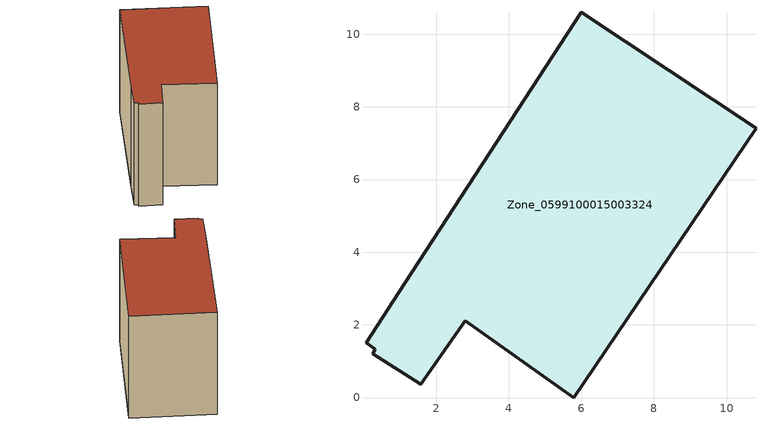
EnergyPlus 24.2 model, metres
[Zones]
Zone_0599100015003324
 floor ground (C_G): 1.58,0.37 0.25,1.21 0.33,1.32 0.09,1.5 1.14,3.15 5.99,10.6 10.81,7.41 5.79,0 2.8,2.11 z0.74
 wall outside (C_F): 10.81,7.41 5.99,10.6 1.14,3.15 0.09,1.5 0.33,1.32 0.25,1.21 1.58,0.37 2.8,2.11 5.79,0 10.81,7.41 z0.74:8.75
 roof outside (C_R): 1.14,3.15 0.09,1.5 0.33,1.32 0.25,1.21 1.58,0.37 2.8,2.11 5.79,0 10.81,7.41 5.99,10.6 z8.75
[BUILDING]
Pand.0599100015003324: North Axis=0; Terrain=City; Loads Convergence Tolerance Value=0.04; Temperature Convergence Tolerance Value=0.4; Solar Distribution=FullExterior; Maximum Number of Warmup Days=25; Minimum Number of Warmup Days=1
[Site:Location]
Rotterdam.The.Hague.AP_ZH_NLD Design_Conditions: Latitude=51.96; Longitude=4.45; Time Zone=1; Elevation=-4.5
[SITE:GROUNDTEMPERATURE:BUILDINGSURFACE]
18, 18, 18, 18, 18, 18, 18, 18, 18, 18, 18, 18
[MATERIAL] Thermal Absorptance=0.9; Solar Absorptance=0.7; Visible Absorptance=0.7
Name | Roughness | Thickness | Conductivity | Density | Specific Heat
G.TI.1965-1974 | MediumSmooth | 0.15 | 0.882353 | 540 | 1210
F.TI.1965-1974 | Rough | 0.3 | 0.697674 | 1920 | 840
R.TI.1965-1974 | MediumRough | 0.2 | 0.232558 | 1500 | 1000
[CONSTRUCTION]
C_G: G.TI.1965-1974
C_F: F.TI.1965-1974
C_R: R.TI.1965-1974
[ZONE]
Zone_0599100015003324: Type=1; Multiplier=1; Ceiling Height=Autocalculate; Volume=Autocalculate; Floor Area=autocalculate; Part of Total Floor Area=Yes
[ZONEINFILTRATION:DESIGNFLOWRATE]
Infil_Zone_0599100015003324: Zone or ZoneList or Space or SpaceList=Zone_0599100015003324; Schedule=AlwaysOn; Design Flow Rate Calculation Method=Flow/Area; Flow Rate per Floor Area=0.003; Constant Term Coefficient=1; Temperature Term Coefficient=0; Velocity Term Coefficient=0; Velocity Squared Term Coefficient=0
[HVACTEMPLATE:ZONE:IDEALLOADSAIRSYSTEM]
Zone_0599100015003324: Maximum Heating Supply Air Temperature=50; Minimum Cooling Supply Air Temperature=13; Maximum Heating Supply Air Humidity Ratio=0.0156; Minimum Cooling Supply Air Humidity Ratio=0.0077; Heating Limit=NoLimit; Cooling Limit=NoLimit; Dehumidification Control Type=ConstantSensibleHeatRatio; Cooling Sensible Heat Ratio=0.7; Dehumidification Setpoint=60; Humidification Control Type=None; Humidification Setpoint=30; Outdoor Air Method=None; Outdoor Air Flow Rate per Person=0.00944; Outdoor Air Flow Rate per Zone Floor Area=0; Outdoor Air Flow Rate per Zone=0; Demand Controlled Ventilation Type=None; Outdoor Air Economizer Type=NoEconomizer; Heat Recovery Type=None; Sensible Heat Recovery Effectiveness=0.7; Latent Heat Recovery Effectiveness=0.65
[ZONECONTROL:THERMOSTAT]
ThermostatControl_Zone_0599100015003324: Zone or ZoneList=Zone_0599100015003324; Control Type Schedule=DualSetpointControlType; Control 1=Thermostat_Zone_0599100015003324; Temperature Difference Between Cutout And Setpoint=0
[THERMOSTATSETPOINT:DUALSETPOINT]
Thermostat_Zone_0599100015003324: Heating Setpoint Temperature Schedule=HeatingSetpoint_Zone_0599100015003324; Cooling Setpoint Temperature Schedule=CoolingSetpoint_Zone_0599100015003324
[SCHEDULE:COMPACT]
HeatingSetpoint_Zone_0599100015003324: Through: 12/31, For: AllDays, Until: 24:00, 21
CoolingSetpoint_Zone_0599100015003324: Through: 12/31, For: AllDays, Until: 24:00, 24
DualSetpointControlType: Through: 12/31, For: AllDays, Until: 24:00, 4
AlwaysOn: Through: 12/31, For: AllDays, Until: 24:00, 1
